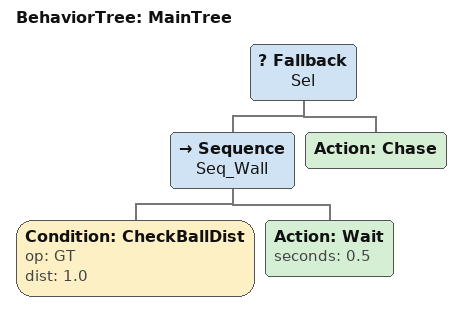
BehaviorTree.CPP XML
<root main_tree_to_execute="MainTree">
 <BehaviorTree ID="MainTree">
  <Fallback name="Sel">
   <Sequence name="Seq_Wall">
    <!-- If ball is far, stay back (simulated swarm wall) -->
    <Condition ID="CheckBallDist" op="GT" dist="1.0" />
    <Action ID="Wait" seconds="0.5" />
   </Sequence>
   <!-- If ball is close, RUSH at it to block -->
   <Action ID="Chase" />
  </Fallback>
 </BehaviorTree>
</root>
